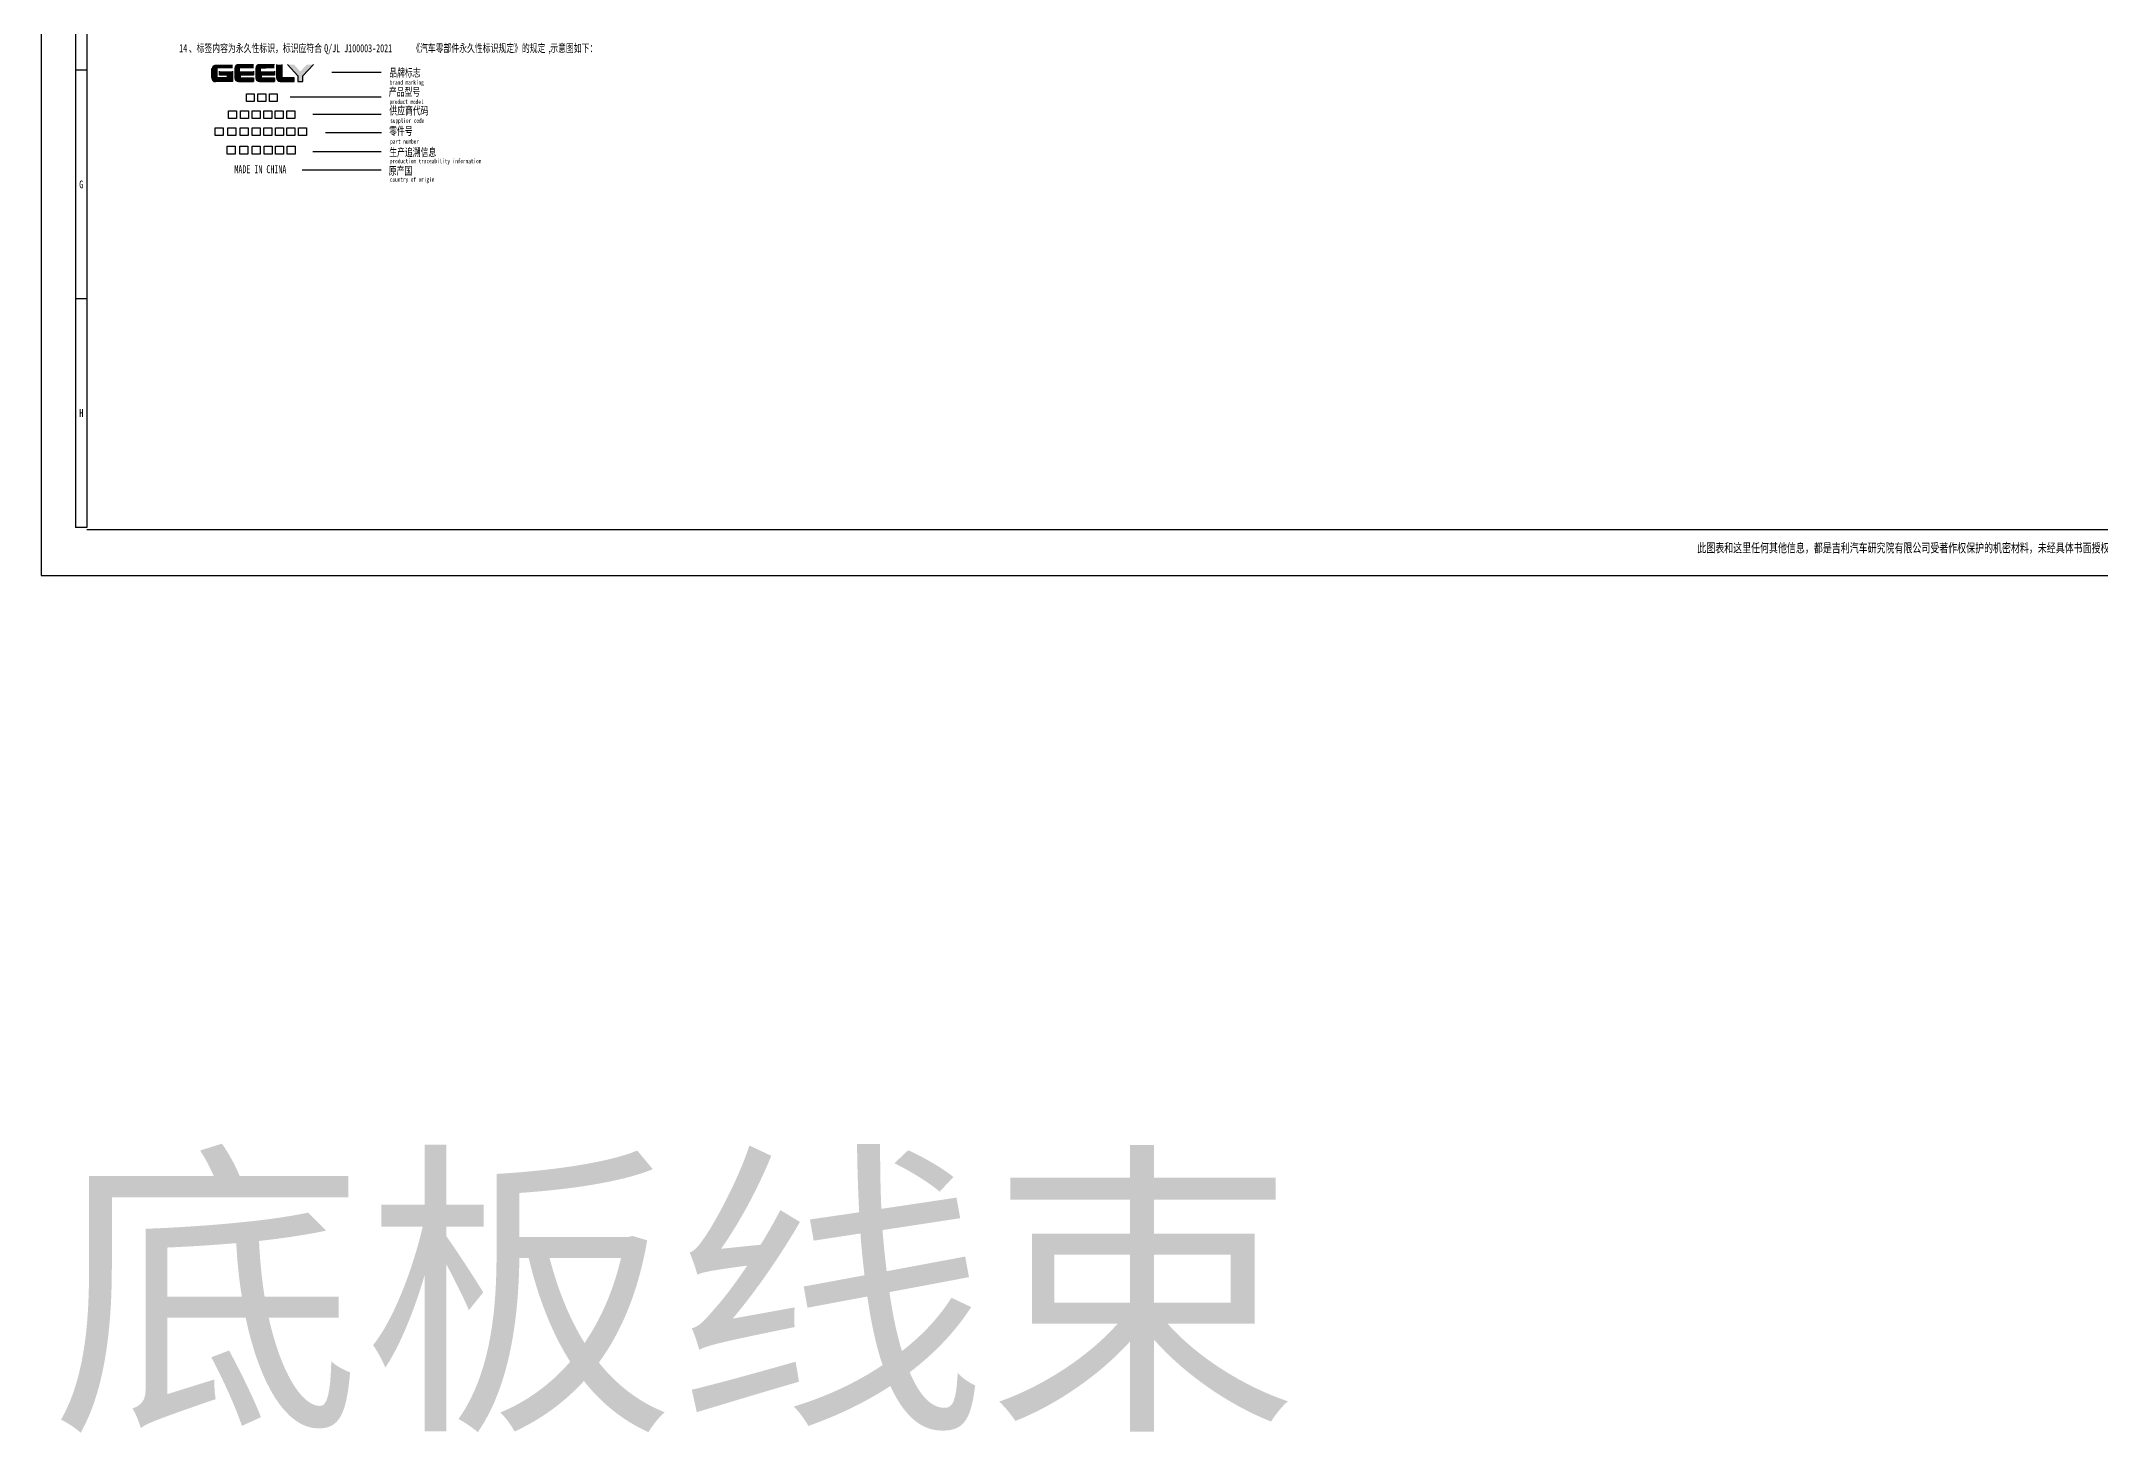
# Model space of a CAD drawing. Header units: inches. Extents: x 47316 to 59086, y 3141 to 11743.
# Drawn here: x 50248 to 51149, y 6494 to 7103 of the extents above; entities that cross this region are included whole.
import ezdxf

# ---------------------------------------------------------------- set-up
doc = ezdxf.new("R2010")
doc.units = ezdxf.units.IN
doc.header["$MEASUREMENT"] = 0
doc.layers.add('Drawing Frame', color=7, linetype='Continuous')
doc.styles.add('MtX_SimSun', font='')
doc.styles.get("Standard").update_dxf_attribs({"font": ''})
doc.styles.get('MtX_SimSun').set_extended_font_data('SimSun')
doc.styles.get('Standard').set_extended_font_data('SimSun')

msp = doc.modelspace()

# ---------------------------------------------------------------- hatches: boundary and pattern name
at = {"layer": 'Drawing Frame', "lineweight": -3}
for points in [[(50324.14, 7092.55, 0.414214), (50322.54, 7090.95), (50322.54, 7086.74, 0.414214), (50324.14, 7085.13), (50331.63, 7085.13), (50331.63, 7089.69), (50325.9, 7089.69), (50325.9, 7088.02), (50329.5, 7088.02), (50329.5, 7086.82), (50324.79, 7086.82), (50324.79, 7090.89), (50331.63, 7090.89), (50331.63, 7092.55)], [(50334.96, 7089.7), (50334.96, 7090.89), (50340.82, 7090.89), (50340.82, 7092.55), (50334.26, 7092.55, 0.414214), (50332.66, 7090.95), (50332.66, 7086.75, 0.414214), (50334.26, 7085.15), (50340.82, 7085.15), (50340.82, 7086.82), (50334.99, 7086.82), (50334.99, 7088.01), (50340.82, 7088.01), (50340.82, 7089.7)], [(50344.11, 7089.7), (50344.11, 7090.88), (50349.97, 7090.89), (50349.97, 7092.55), (50343.41, 7092.55, 0.414214), (50341.8, 7090.95), (50341.8, 7086.75, 0.414214), (50343.41, 7085.14), (50349.97, 7085.14), (50349.97, 7086.82), (50344.14, 7086.82), (50344.14, 7088), (50349.97, 7088), (50349.97, 7089.7)], [(50350.92, 7086.79, 0.414214), (50352.52, 7085.19), (50358.53, 7085.19), (50358.53, 7086.83), (50353.3, 7086.83), (50353.3, 7092.57), (50350.92, 7092.57)], [(50361.28, 7089.58), (50358.47, 7092.57), (50355.7, 7092.57), (50360.26, 7087.72), (50360.26, 7085.16), (50362.38, 7085.16), (50362.38, 7087.72), (50367.03, 7092.57), (50364.14, 7092.57)]]:
    msp.add_hatch(color=0, dxfattribs=at).paths.add_polyline_path(points)

# ---------------------------------------------------------------- linework, layer by layer
at = {"color": 0, "lineweight": -3}
for p, q in [((50247.93, 7710.2), (50247.93, 6869.2)), ((50267.93, 7690.2), (50267.93, 6890.2)), ((50262.93, 7390.2), (50262.93, 6890.2)), ((50267.93, 7090.2), (50262.93, 7090.2)), ((50267.93, 6990.2), (50262.93, 6990.2)), ((50267.93, 6890.2), (50262.93, 6890.2)), ((50267.93, 6889.2), (52010.93, 6889.2)), ((50247.93, 6869.2), (52030.93, 6869.2)), ((50247.93, 6869.2), (50267.93, 6869.2))]:
    msp.add_line(p, q, dxfattribs=at)
at = {"layer": 'Drawing Frame', "color": 0, "lineweight": -3}
for p, q in [((50340.82, 7092.55), (50334.26, 7092.55)), ((50349.97, 7092.55), (50343.41, 7092.55)), ((50350.92, 7092.57), (50350.92, 7086.79)), ((50353.3, 7086.83), (50353.3, 7092.57)), ((50360.26, 7087.72), (50355.7, 7092.57)), ((50362.38, 7087.72), (50367.03, 7092.57)), ((50322.54, 7086.74), (50322.54, 7090.95)), ((50331.63, 7085.13), (50324.14, 7085.13)), ((50324.79, 7090.89), (50324.79, 7086.82)), ((50329.5, 7086.82), (50324.79, 7086.82)), ((50325.9, 7088.02), (50325.9, 7089.69)), ((50329.5, 7088.02), (50325.9, 7088.02)), ((50329.5, 7086.82), (50329.5, 7088.02)), ((50331.63, 7089.69), (50331.63, 7085.13)), ((50332.66, 7090.95), (50332.66, 7086.75)), ((50334.26, 7085.15), (50340.82, 7085.15)), ((50340.82, 7088.01), (50334.99, 7088.01)), ((50334.99, 7088.01), (50334.99, 7086.82)), ((50334.99, 7086.82), (50340.82, 7086.82)), ((50340.82, 7089.7), (50340.82, 7088.01)), ((50340.82, 7086.82), (50340.82, 7085.15)), ((50341.8, 7090.95), (50341.8, 7086.75)), ((50343.41, 7085.14), (50349.97, 7085.14)), ((50349.97, 7088), (50344.14, 7088)), ((50344.14, 7088), (50344.14, 7086.82)), ((50344.14, 7086.82), (50349.97, 7086.82)), ((50349.97, 7089.7), (50349.97, 7088)), ((50349.97, 7086.82), (50349.97, 7085.14)), ((50352.52, 7085.19), (50358.53, 7085.19)), ((50358.53, 7086.83), (50353.3, 7086.83)), ((50358.53, 7085.19), (50358.53, 7086.83)), ((50360.26, 7087.72), (50360.26, 7085.16)), ((50360.26, 7085.16), (50362.38, 7085.16)), ((50362.38, 7085.16), (50362.38, 7087.72)), ((50375.11, 7089.31), (50396.66, 7089.31)), ((50337.71, 7079.81), (50341.16, 7079.81)), ((50337.71, 7076.41), (50337.71, 7079.81)), ((50341.16, 7076.41), (50337.71, 7076.41)), ((50341.16, 7079.81), (50341.16, 7076.41)), ((50342.77, 7079.81), (50346.22, 7079.81)), ((50342.77, 7076.41), (50342.77, 7079.81)), ((50346.22, 7076.41), (50342.77, 7076.41)), ((50346.22, 7079.81), (50346.22, 7076.41)), ((50347.77, 7079.81), (50351.23, 7079.81)), ((50347.77, 7076.41), (50347.77, 7079.81)), ((50351.23, 7076.41), (50347.77, 7076.41)), ((50351.23, 7079.81), (50351.23, 7076.41)), ((50356.87, 7078.44), (50396.66, 7078.44)), ((50324.09, 7064.9), (50327.54, 7064.9)), ((50324.09, 7061.51), (50324.09, 7064.9)), ((50327.54, 7064.9), (50327.54, 7061.51)), ((50329.56, 7064.9), (50333.02, 7064.9)), ((50329.56, 7061.51), (50329.56, 7064.9)), ((50329.88, 7072.37), (50333.33, 7072.37)), ((50329.88, 7068.98), (50329.88, 7072.37)), ((50333.33, 7068.98), (50329.88, 7068.98)), ((50333.02, 7064.9), (50333.02, 7061.51)), ((50333.33, 7072.37), (50333.33, 7068.98)), ((50334.98, 7064.9), (50338.43, 7064.9)), ((50334.98, 7061.51), (50334.98, 7064.9)), ((50335.12, 7072.37), (50338.58, 7072.37)), ((50335.12, 7068.98), (50335.12, 7072.37)), ((50338.58, 7068.98), (50335.12, 7068.98)), ((50338.43, 7064.9), (50338.43, 7061.51)), ((50338.58, 7072.37), (50338.58, 7068.98)), ((50340.22, 7064.9), (50343.68, 7064.9)), ((50340.22, 7061.51), (50340.22, 7064.9)), ((50340.29, 7072.37), (50343.75, 7072.37)), ((50340.29, 7068.98), (50340.29, 7072.37)), ((50343.75, 7068.98), (50340.29, 7068.98)), ((50343.68, 7064.9), (50343.68, 7061.51)), ((50343.75, 7072.37), (50343.75, 7068.98)), ((50345.35, 7072.37), (50348.81, 7072.37)), ((50345.35, 7068.98), (50345.35, 7072.37)), ((50348.81, 7068.98), (50345.35, 7068.98)), ((50345.4, 7064.9), (50348.85, 7064.9)), ((50345.4, 7061.51), (50345.4, 7064.9)), ((50348.81, 7072.37), (50348.81, 7068.98)), ((50348.85, 7064.9), (50348.85, 7061.51)), ((50350.36, 7072.37), (50353.81, 7072.37)), ((50350.36, 7068.98), (50350.36, 7072.37)), ((50353.81, 7068.98), (50350.36, 7068.98)), ((50350.45, 7064.9), (50353.91, 7064.9)), ((50350.45, 7061.51), (50350.45, 7064.9)), ((50353.81, 7072.37), (50353.81, 7068.98)), ((50353.91, 7064.9), (50353.91, 7061.51)), ((50355.42, 7072.37), (50358.87, 7072.37)), ((50355.42, 7068.98), (50355.42, 7072.37)), ((50358.87, 7068.98), (50355.42, 7068.98)), ((50355.46, 7064.9), (50358.91, 7064.9)), ((50355.46, 7061.51), (50355.46, 7064.9)), ((50358.87, 7072.37), (50358.87, 7068.98)), ((50358.91, 7064.9), (50358.91, 7061.51)), ((50360.52, 7064.9), (50363.97, 7064.9)), ((50360.52, 7061.51), (50360.52, 7064.9)), ((50363.97, 7064.9), (50363.97, 7061.51)), ((50366.72, 7070.97), (50396.65, 7070.97)), ((50327.54, 7061.51), (50324.09, 7061.51)), ((50329.36, 7056.87), (50332.82, 7056.87)), ((50329.36, 7053.48), (50329.36, 7056.87)), ((50333.02, 7061.51), (50329.56, 7061.51)), ((50332.82, 7056.87), (50332.82, 7053.48)), ((50334.84, 7056.87), (50338.29, 7056.87)), ((50334.84, 7053.48), (50334.84, 7056.87)), ((50338.43, 7061.51), (50334.98, 7061.51)), ((50338.29, 7056.87), (50338.29, 7053.48)), ((50343.68, 7061.51), (50340.22, 7061.51)), ((50340.25, 7056.87), (50343.7, 7056.87)), ((50340.25, 7053.48), (50340.25, 7056.87)), ((50343.7, 7056.87), (50343.7, 7053.48)), ((50348.85, 7061.51), (50345.4, 7061.51)), ((50345.49, 7056.87), (50348.95, 7056.87)), ((50345.49, 7053.48), (50345.49, 7056.87)), ((50348.95, 7056.87), (50348.95, 7053.48)), ((50353.91, 7061.51), (50350.45, 7061.51)), ((50350.5, 7056.87), (50353.95, 7056.87)), ((50350.5, 7053.48), (50350.5, 7056.87)), ((50353.95, 7056.87), (50353.95, 7053.48)), ((50358.91, 7061.51), (50355.46, 7061.51)), ((50355.56, 7056.87), (50359.01, 7056.87)), ((50355.56, 7053.48), (50355.56, 7056.87)), ((50359.01, 7056.87), (50359.01, 7053.48)), ((50363.97, 7061.51), (50360.52, 7061.51)), ((50372.35, 7062.83), (50396.8, 7062.83)), ((50332.82, 7053.48), (50329.36, 7053.48)), ((50338.29, 7053.48), (50334.84, 7053.48)), ((50343.7, 7053.48), (50340.25, 7053.48)), ((50348.95, 7053.48), (50345.49, 7053.48)), ((50353.95, 7053.48), (50350.5, 7053.48)), ((50359.01, 7053.48), (50355.56, 7053.48)), ((50362.04, 7046.53), (50396.67, 7046.53)), ((50366.72, 7054.6), (50396.65, 7054.6))]:
    msp.add_line(p, q, dxfattribs=at)
for centre, start, end in [((50334.26, 7090.95), 90, 180), ((50343.41, 7090.95), 90, 180), ((50324.14, 7086.74), 180, 270), ((50334.26, 7086.75), 180, 270), ((50343.41, 7086.75), 180, 270), ((50352.52, 7086.79), 180, 270)]:
    msp.add_arc(centre, 1.6, start, end, dxfattribs=at)

# ---------------------------------------------------------------- texts
at = {"color": 0, "lineweight": -3, "width": 0.7}
for s, height, p in [('14', 3.5, (50308.29, 7098)), ('、标签内容为永久性标识，标识应符合', 3.5, (50312.49, 7098)), ('Q/JL J100003-2021', 3.5, (50371.72, 7098)), ('《汽车零部件永久性标识规定》的规定', 3.5, (50410.22, 7098)), ('示意图如下：', 3.5, (50470.63, 7098)), ('品牌标志', 3.5, (50400.19, 7087.29)), (',', 3.5, (50469.46, 7098)), ('产品型号', 3.5, (50400.01, 7078.91)), ('brand marking', 2, (50400.44, 7083.83)), ('供应商代码', 3.5, (50400.24, 7070.69)), ('product model ', 2, (50400.33, 7075.33)), ('零件号', 3.5, (50400.16, 7061.79)), ('supplier code', 2, (50400.64, 7067.09)), ('生产追溯信息', 3.5, (50400.19, 7052.5)), ('part number', 2, (50400.6, 7057.95)), ('MADE IN CHINA', 3.5, (50332.44, 7045.1)), ('原产国', 3.5, (50399.97, 7044.37)), ('production traceability information', 2, (50400.49, 7049.42)), ('country of origin', 2, (50400.48, 7041.34))]:
    msp.add_text(s, height=height, dxfattribs=at).set_placement(p)
at = {"color": 0, "lineweight": -3, "style": 'MtX_SimSun', "width": 0.7}
for s, height, p in [('G', 3.4, (50264.57, 7038.5)), ('H', 3.4, (50264.59, 6938.5)), ('此图表和这里任何其他信息，都是吉利汽车研究院有限公司受著作权保护的机密材料，未经具体书面授权任何人不得以生产、出售或任何其他原因为目的，披露、出借、复制或使用这些材料。', 4, (50972.45, 6879.25))]:
    msp.add_text(s, height=height, dxfattribs=at).set_placement(p)
at = {"insert": (50252.38, 6605.69), "char_height": 100, "width": 753.3854, "attachment_point": 1}
msp.add_mtext('{\\C2;底板线束}', dxfattribs=at)

doc.saveas('drawing.dxf')
